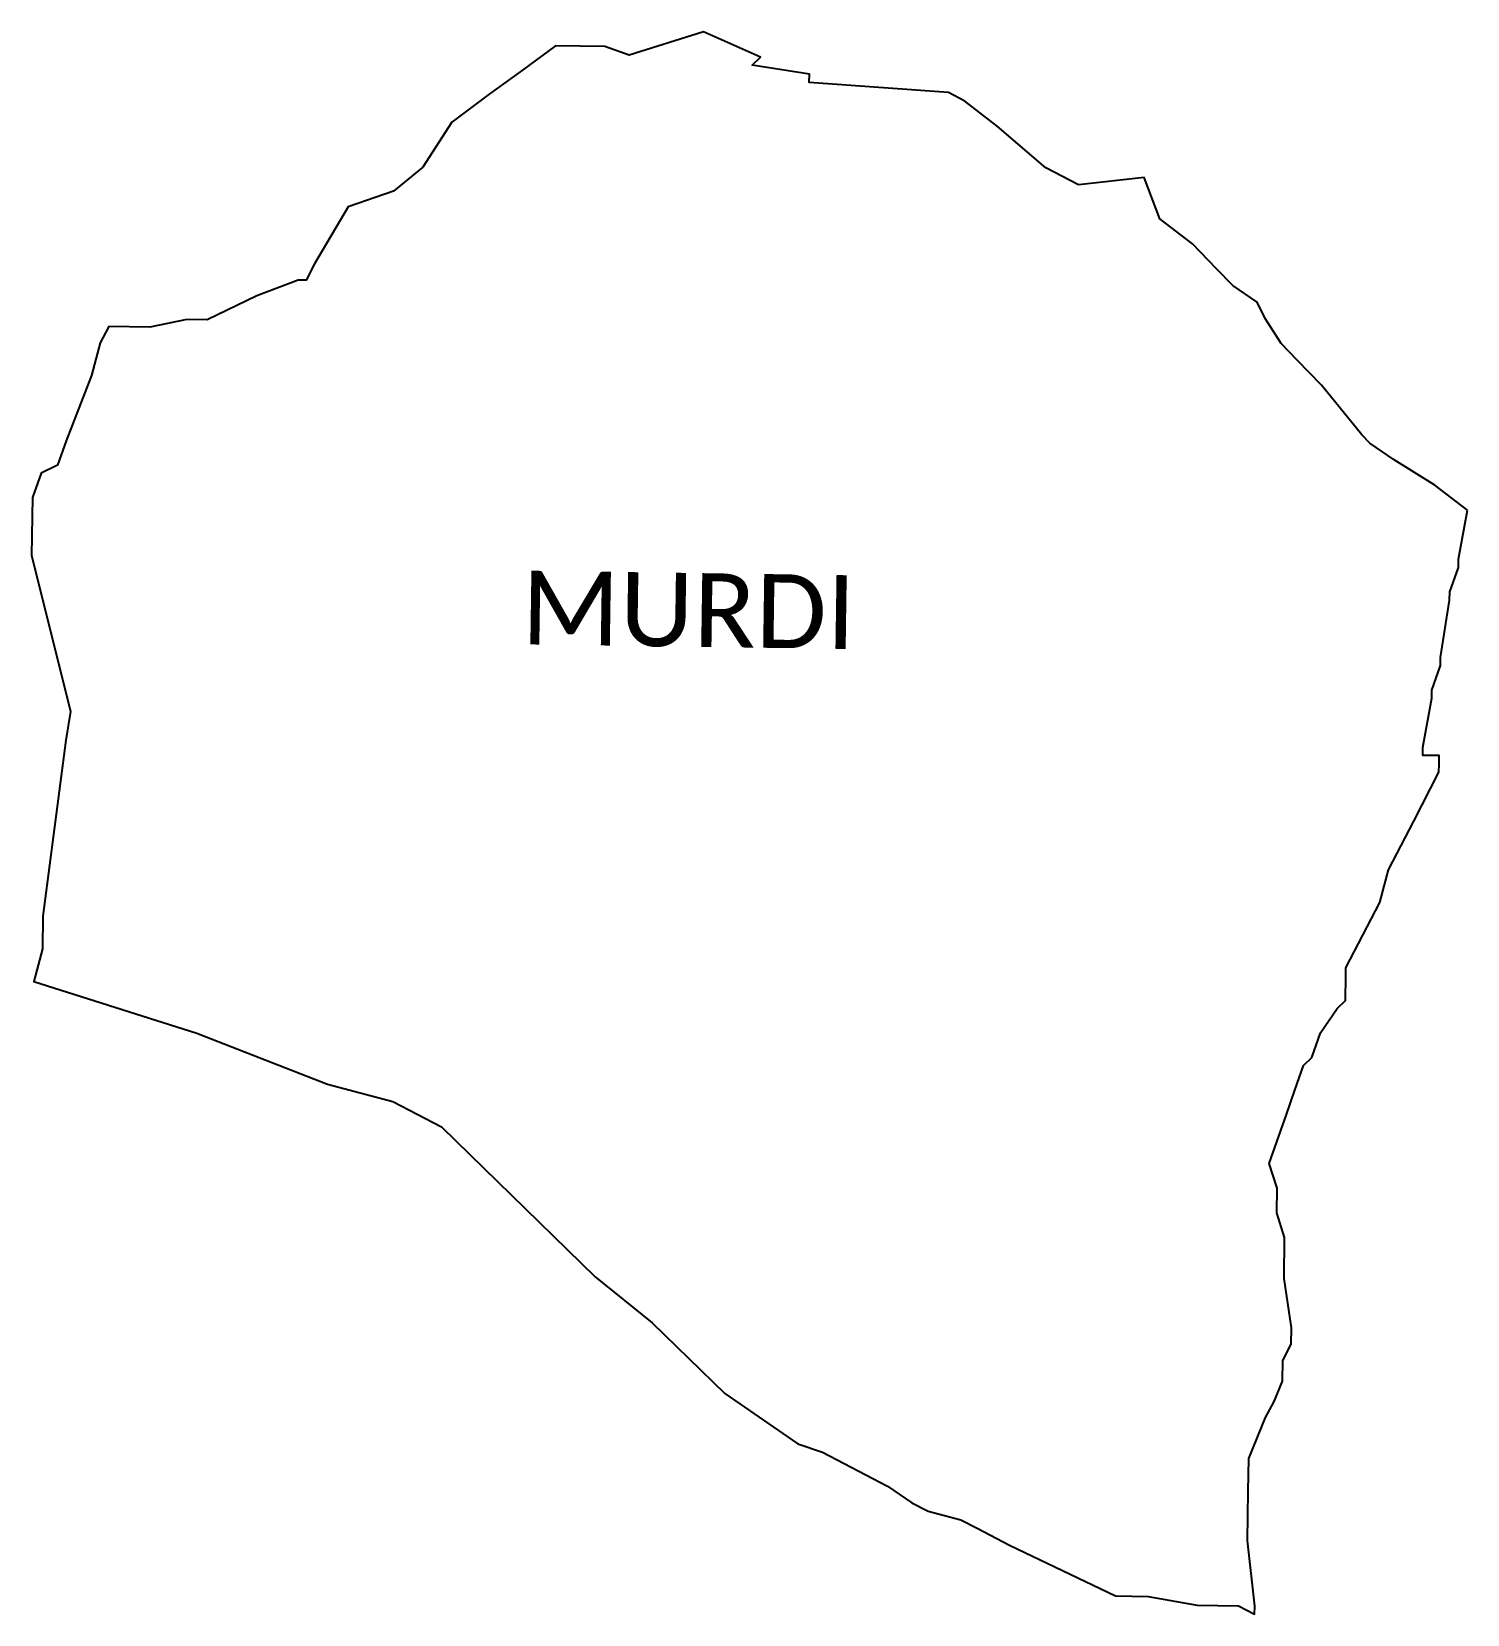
# Model space of a CAD drawing. Header units: metres. Extents: x 296760 to 300824, y 1972435 to 1975758.
# Drawn here: x 298434 to 300824, y 1972840 to 1975475 of the extents above; entities that cross this region are included whole.
import ezdxf

# ---------------------------------------------------------------- set-up
doc = ezdxf.new("R2010")
doc.units = ezdxf.units.M
doc.header["$MEASUREMENT"] = 0
doc.layers.add('VILLAGE BOUNDRY', color=10, linetype='Continuous')
doc.layers.add('VILLAGE NAME', color=250, linetype='Continuous')
doc.styles.get("Standard").update_dxf_attribs({"font": 'simplex.shx'})

msp = doc.modelspace()

# ---------------------------------------------------------------- linework, layer by layer
at = {"layer": 'VILLAGE BOUNDRY'}
msp.add_lwpolyline([(300824.1, 1974678.2), (300770, 1974719.9), (300702.4, 1974761.8), (300661.8, 1974789.7), (300648.4, 1974803.6), (300581.3, 1974886.5), (300540.9, 1974928), (300514, 1974955.7), (300487.3, 1974997.1), (300474.1, 1975024.5), (300433.5, 1975052.4), (300406.6, 1975080.1), (300366.2, 1975121.7), (300312.3, 1975163.4), (300285.9, 1975232.1), (300176.5, 1975220), (300122.3, 1975248.1), (300041.4, 1975317.5), (299987.4, 1975359.2), (299960.3, 1975373.3), (299728.5, 1975390.3), (299728.7, 1975403.9), (299633.3, 1975419), (299647.2, 1975432.4), (299552.2, 1975474.7), (299428.8, 1975435.5), (299388, 1975449.8), (299306.1, 1975451), (299250.9, 1975410.8), (299195.7, 1975370.6), (299133.6, 1975323.8), (299084.8, 1975249.4), (299036.4, 1975209.1), (298960.9, 1975182.9), (298904.9, 1975088.1), (298890.9, 1975061), (298877.3, 1975061.2), (298808.6, 1975034.9), (298726.2, 1974995.2), (298692, 1974995.6), (298630.4, 1974982.9), (298562.1, 1974983.8), (298548.1, 1974956.8), (298533.6, 1974902.3), (298491.1, 1974793.7), (298476.9, 1974753), (298449.4, 1974739.7), (298435.2, 1974699), (298433.8, 1974603.4), (298498.3, 1974343.1), (298490.8, 1974295.4), (298452.4, 1974002.5), (298451.6, 1973947.9), (298437.2, 1973893.5), (298709, 1973807.6), (298926.2, 1973722.6), (299035, 1973693.7), (299116.3, 1973651.6), (299372.1, 1973402.1), (299466.6, 1973325.7), (299587.8, 1973207.9), (299709.4, 1973124.2), (299750.2, 1973110), (299858.6, 1973053.8), (299899.2, 1973025.9), (299926.2, 1973011.9), (299980.7, 1972997.4), (300007.8, 1972983.4), (300062, 1972955.3), (300238.2, 1972870.8), (300292.8, 1972870), (300374.5, 1972855.2), (300442.8, 1972854.2), (300469.9, 1972840.2), (300470.1, 1972853.9), (300458, 1972963.2), (300458.6, 1973004.2), (300459.2, 1973045.1), (300460, 1973099.7), (300488.2, 1973167.6), (300502.3, 1973194.7), (300516.4, 1973228.6), (300516.9, 1973262.8), (300531, 1973289.9), (300531.4, 1973317.1), (300518.9, 1973399.3), (300519.9, 1973467.5), (300506.8, 1973508.6), (300507.4, 1973549.6), (300494.3, 1973590.7), (300522.8, 1973672.2), (300537.1, 1973713), (300551.3, 1973753.7), (300565.1, 1973767.2), (300579.4, 1973808), (300607.3, 1973848.5), (300621.1, 1973862), (300621.7, 1973902.9), (300621.9, 1973916.6), (300678.1, 1974024.9), (300692.6, 1974079.4), (300734.7, 1974160.7), (300776.8, 1974242), (300777, 1974255.6), (300777.1, 1974269.7), (300750.1, 1974269.7), (300750.1, 1974283.3), (300764.9, 1974365), (300765.1, 1974378.7), (300779.4, 1974419.4), (300779.6, 1974433.1), (300794.6, 1974528.4), (300794.8, 1974542.1), (300809.2, 1974582.9), (300809.2, 1974596.5)], close=True, dxfattribs=at)

# ---------------------------------------------------------------- texts
at = {"layer": 'VILLAGE NAME', "insert": (299250.2, 1974577.7), "char_height": 122.778, "attachment_point": 1, "rotation": 359.1736}
msp.add_mtext_dynamic_manual_height_columns('{\\fCalibri|b0|i0|c0|p34;MURDI} ', width=777.895, gutter_width=613.9, heights=[252.4], dxfattribs=at)

doc.saveas('drawing.dxf')
